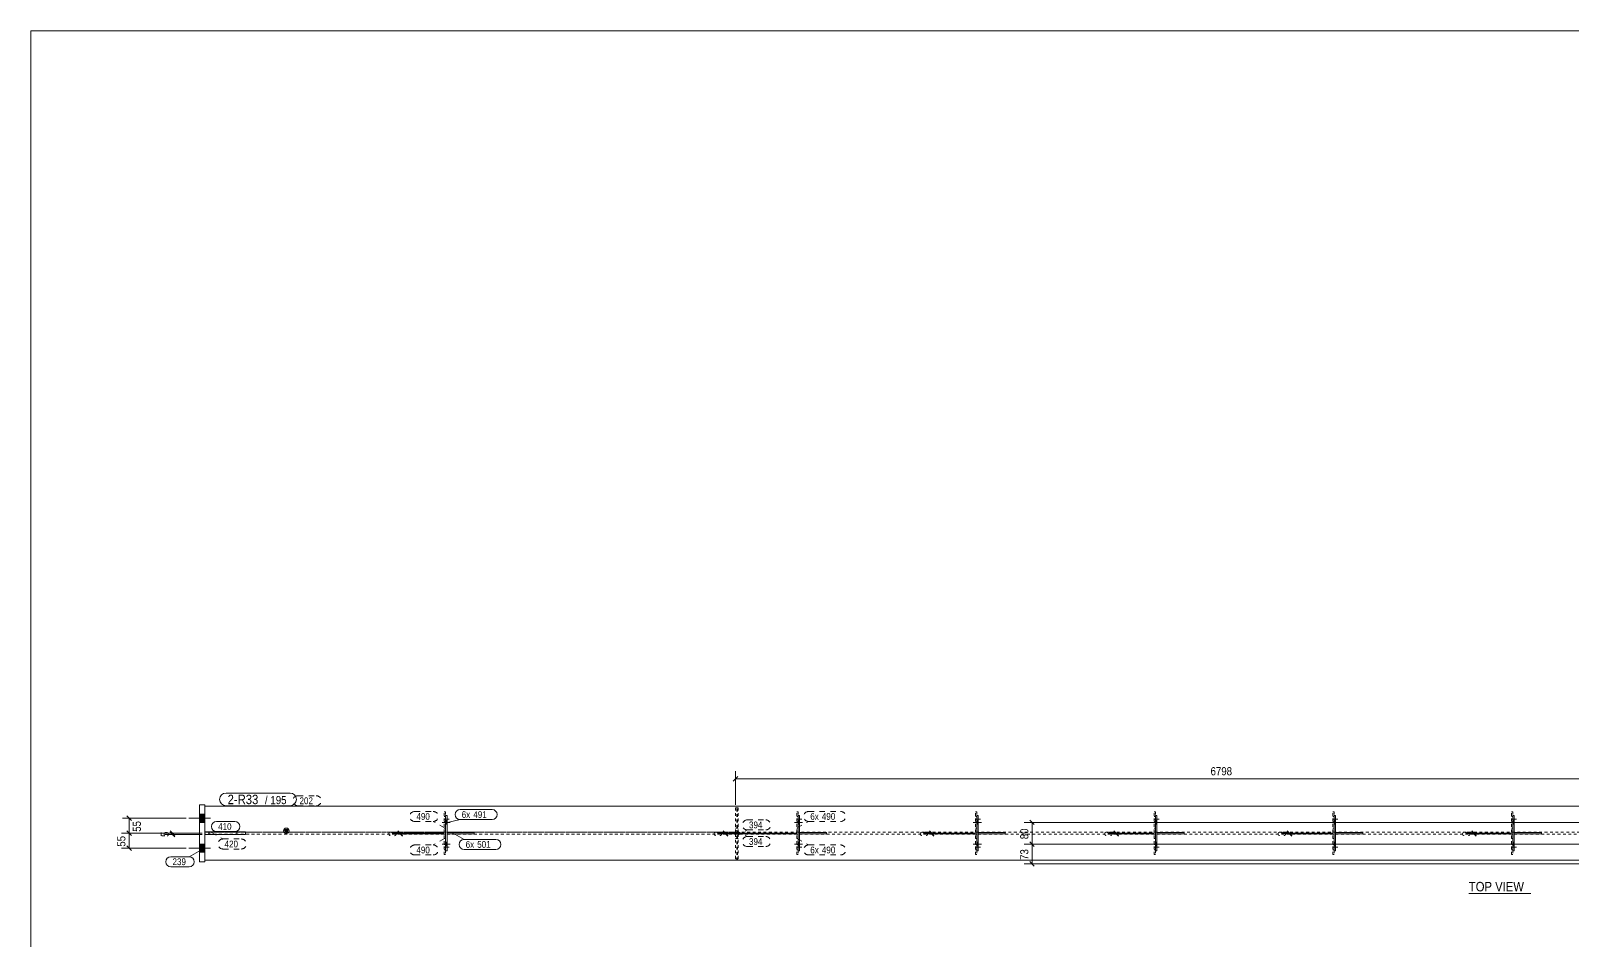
# Model space of a CAD drawing. Header units: millimetres. Extents: x 2 to 1174, y 1 to 825.
# Drawn here: x 5 to 573, y 490 to 825 of the extents above; entities that cross this region are included whole.
import ezdxf

# ---------------------------------------------------------------- set-up
doc = ezdxf.new("R2010")
doc.units = ezdxf.units.MM
for name, pattern in [('XKITLINE00', [0]), ('XKITLINE01', [4, 1, -1, 1, -1]), ('XKITLINE02', [4, 2, -2])]:
    doc.linetypes.add(name, pattern=pattern)
for name, color, linetype, lineweight in [('Bolt', 3, 'Continuous', 0), ('Dimensions', 7, 'Continuous', 0), ('DrawingSheet', 5, 'Continuous', 0), ('OtherObjectType', 7, 'Continuous', 0), ('Part', 2, 'Continuous', 0), ('PartMark', 7, 'Continuous', 0)]:
    doc.layers.add(name, color=color, linetype=linetype, lineweight=lineweight)
doc.styles.add('ARIAL', font='ARIAL.TTF')

# ---------------------------------------------------------------- blocks, each defined once
blk = doc.blocks.new('*A91')
at = {"layer": 'Part'}
blk.add_hatch(color=2, dxfattribs=at).paths.add_polyline_path([(98.43, 530.61), (100.03, 530.61), (99.23, 529.21)], flags=17)
at = {"layer": 'Part', "color": 2, "linetype": 'XKITLINE00', "lineweight": 0}
for p, q in [((69.23, 539.21), (325.49, 539.21)), ((325.59, 539.21), (391.39, 539.21)), ((391.49, 539.21), (457.29, 539.21)), ((457.39, 539.21), (523.19, 539.21)), ((523.29, 539.21), (589.09, 539.21)), ((589.19, 539.21), (625.17, 539.21)), ((625.17, 539.21), (625.17, 529.46)), ((99.23, 529.21), (98.43, 530.61)), ((98.43, 530.61), (100.03, 530.61)), ((100.03, 530.61), (99.23, 529.21)), ((625.17, 519.21), (625.17, 528.96)), ((69.23, 519.21), (325.49, 519.21)), ((325.59, 519.21), (391.39, 519.21)), ((391.49, 519.21), (457.29, 519.21)), ((457.39, 519.21), (523.19, 519.21)), ((523.29, 519.21), (589.09, 519.21)), ((589.19, 519.21), (625.17, 519.21))]:
    blk.add_line(p, q, dxfattribs=at)
at = {"layer": 'Part', "color": 7, "linetype": 'XKITLINE01', "lineweight": 0}
for p, q in [((69.23, 519.21), (69.23, 539.21)), ((69.23, 529.61), (325.49, 529.61)), ((325.49, 528.81), (69.23, 528.81)), ((325.59, 529.61), (391.39, 529.61)), ((391.39, 528.81), (325.59, 528.81)), ((391.49, 529.61), (457.29, 529.61)), ((457.29, 528.81), (391.49, 528.81)), ((457.39, 529.61), (523.19, 529.61)), ((523.19, 528.81), (457.39, 528.81)), ((523.29, 529.61), (589.09, 529.61)), ((589.09, 528.81), (523.29, 528.81)), ((589.19, 529.61), (625.17, 529.61)), ((625.17, 528.81), (589.19, 528.81)), ((625.17, 529.46), (625.17, 528.96))]:
    blk.add_line(p, q, dxfattribs=at)
at = {"layer": 'Part', "color": 2, "linetype": 'XKITLINE00', "lineweight": 0}
blk.add_circle((99.23, 530.11), 1, dxfattribs=at)
blk = doc.blocks.new('*A92')
at = {"layer": 'Part', "color": 2, "linetype": 'XKITLINE00', "lineweight": 0}
for p, q in [((420.29, 529.46), (430.29, 529.46)), ((430.29, 528.96), (420.29, 528.96)), ((430.29, 528.96), (430.29, 529.46))]:
    blk.add_line(p, q, dxfattribs=at)
at = {"layer": 'Part', "color": 7, "linetype": 'XKITLINE01', "lineweight": 0}
blk.add_line((420.29, 528.96), (420.29, 529.46), dxfattribs=at)
blk.add_line((420.29, 528.96), (420.29, 529.46), dxfattribs=at)
blk = doc.blocks.new('*A93')
at = {"layer": 'Part', "color": 2, "linetype": 'XKITLINE00', "lineweight": 0}
for p, q in [((353.89, 522.71), (353.89, 535.71)), ((353.89, 535.71), (354.39, 535.71)), ((354.39, 535.71), (354.39, 522.71)), ((354.39, 522.71), (353.89, 522.71))]:
    blk.add_line(p, q, dxfattribs=at)
blk = doc.blocks.new('*A94')
at = {"layer": 'Part', "color": 2, "linetype": 'XKITLINE00', "lineweight": 0}
for p, q in [((354.39, 529.46), (364.39, 529.46)), ((364.39, 528.96), (354.39, 528.96)), ((364.39, 528.96), (364.39, 529.46))]:
    blk.add_line(p, q, dxfattribs=at)
at = {"layer": 'Part', "color": 7, "linetype": 'XKITLINE01', "lineweight": 0}
blk.add_line((354.39, 528.96), (354.39, 529.46), dxfattribs=at)
blk.add_line((354.39, 528.96), (354.39, 529.46), dxfattribs=at)
blk = doc.blocks.new('*A95')
at = {"layer": 'Part', "color": 2, "linetype": 'XKITLINE00', "lineweight": 0}
for p, q in [((287.99, 522.71), (287.99, 535.71)), ((287.99, 535.71), (288.49, 535.71)), ((288.49, 535.71), (288.49, 522.71)), ((288.49, 522.71), (287.99, 522.71))]:
    blk.add_line(p, q, dxfattribs=at)
blk = doc.blocks.new('*A96')
at = {"layer": 'Part', "color": 7, "linetype": 'XKITLINE01', "lineweight": 0}
for p, q in [((287.49, 529.61), (287.49, 537.11)), ((287.49, 537.11), (287.99, 537.11)), ((287.99, 537.11), (287.99, 529.61)), ((287.49, 531.11), (287.99, 531.11)), ((287.99, 529.61), (287.49, 529.61))]:
    blk.add_line(p, q, dxfattribs=at)
blk = doc.blocks.new('*A97')
at = {"layer": 'Part', "color": 2, "linetype": 'XKITLINE00', "lineweight": 0}
for p, q in [((288.49, 529.46), (298.49, 529.46)), ((298.49, 528.96), (288.49, 528.96)), ((298.49, 528.96), (298.49, 529.46))]:
    blk.add_line(p, q, dxfattribs=at)
at = {"layer": 'Part', "color": 7, "linetype": 'XKITLINE01', "lineweight": 0}
blk.add_line((288.49, 528.96), (288.49, 529.46), dxfattribs=at)
blk.add_line((288.49, 528.96), (288.49, 529.46), dxfattribs=at)
blk = doc.blocks.new('*A98')
at = {"layer": 'Part', "color": 2, "linetype": 'XKITLINE00', "lineweight": 0}
for p, q in [((157.99, 522.71), (157.99, 535.71)), ((157.99, 535.71), (158.49, 535.71)), ((158.49, 535.71), (158.49, 522.71)), ((158.49, 522.71), (157.99, 522.71))]:
    blk.add_line(p, q, dxfattribs=at)
blk = doc.blocks.new('*A99')
at = {"layer": 'Part', "color": 7, "linetype": 'XKITLINE01', "lineweight": 0}
for p, q in [((157.49, 529.61), (157.49, 537.11)), ((157.49, 537.11), (157.99, 537.11)), ((157.99, 537.11), (157.99, 529.61)), ((157.49, 531.11), (157.99, 531.11)), ((157.99, 529.61), (157.49, 529.61))]:
    blk.add_line(p, q, dxfattribs=at)
blk = doc.blocks.new('*A100')
at = {"layer": 'Part', "color": 2, "linetype": 'XKITLINE00', "lineweight": 0}
for p, q in [((158.49, 529.46), (168.49, 529.46)), ((168.49, 528.96), (158.49, 528.96)), ((168.49, 528.96), (168.49, 529.46))]:
    blk.add_line(p, q, dxfattribs=at)
at = {"layer": 'Part', "color": 7, "linetype": 'XKITLINE01', "lineweight": 0}
blk.add_line((158.49, 528.96), (158.49, 529.46), dxfattribs=at)
blk.add_line((158.49, 528.96), (158.49, 529.46), dxfattribs=at)
blk = doc.blocks.new('*A112')
at = {"layer": 'Part', "color": 2, "linetype": 'XKITLINE00', "lineweight": 0}
for p, q in [((69.23, 528.71), (69.23, 529.71)), ((69.23, 529.71), (84.23, 529.71)), ((84.23, 528.71), (69.23, 528.71)), ((84.23, 529.71), (84.23, 528.71))]:
    blk.add_line(p, q, dxfattribs=at)
at = {"layer": 'Part', "color": 7, "linetype": 'XKITLINE01', "lineweight": 0}
blk.add_line((70.73, 528.71), (70.73, 529.71), dxfattribs=at)
blk = doc.blocks.new('*A113')
at = {"layer": 'Part', "color": 2, "linetype": 'XKITLINE00', "lineweight": 0}
for p, q in [((67.23, 518.71), (67.23, 539.71)), ((67.23, 539.71), (69.23, 539.71)), ((69.23, 539.71), (69.23, 518.71)), ((69.23, 518.71), (67.23, 518.71))]:
    blk.add_line(p, q, dxfattribs=at)
blk = doc.blocks.new('*A114')
at = {"layer": 'Part', "color": 7, "linetype": 'XKITLINE01', "lineweight": 0}
for p, q in [((69.23, 528.71), (69.23, 529.71)), ((69.23, 529.71), (69.23, 528.71)), ((81.01, 529.71), (69.23, 529.71)), ((81.01, 528.71), (69.23, 528.71)), ((81.01, 528.71), (81.01, 529.71))]:
    blk.add_line(p, q, dxfattribs=at)
blk = doc.blocks.new('*A117')
at = {"layer": 'Part', "color": 7, "linetype": 'XKITLINE01', "lineweight": 0}
for p, q in [((485.19, 521.31), (485.19, 528.81)), ((485.19, 528.81), (485.69, 528.81)), ((485.69, 528.81), (485.69, 521.31)), ((485.19, 527.31), (485.69, 527.31)), ((485.69, 521.31), (485.19, 521.31))]:
    blk.add_line(p, q, dxfattribs=at)
blk = doc.blocks.new('*A118')
at = {"layer": 'Part', "color": 7, "linetype": 'XKITLINE01', "lineweight": 0}
for p, q in [((485.19, 529.61), (485.19, 537.11)), ((485.19, 537.11), (485.69, 537.11)), ((485.69, 537.11), (485.69, 529.61)), ((485.19, 531.11), (485.69, 531.11)), ((485.69, 529.61), (485.19, 529.61))]:
    blk.add_line(p, q, dxfattribs=at)
blk = doc.blocks.new('*A119')
at = {"layer": 'Part', "color": 7, "linetype": 'XKITLINE01', "lineweight": 0}
for p, q in [((353.39, 521.31), (353.39, 528.81)), ((353.39, 528.81), (353.89, 528.81)), ((353.89, 528.81), (353.89, 521.31)), ((353.39, 527.31), (353.89, 527.31)), ((353.89, 521.31), (353.39, 521.31))]:
    blk.add_line(p, q, dxfattribs=at)
blk = doc.blocks.new('*A120')
at = {"layer": 'Part', "color": 7, "linetype": 'XKITLINE01', "lineweight": 0}
for p, q in [((353.39, 529.61), (353.39, 537.11)), ((353.39, 537.11), (353.89, 537.11)), ((353.89, 537.11), (353.89, 529.61)), ((353.39, 531.11), (353.89, 531.11)), ((353.89, 529.61), (353.39, 529.61))]:
    blk.add_line(p, q, dxfattribs=at)
blk = doc.blocks.new('*A122')
at = {"layer": 'Part', "color": 7, "linetype": 'XKITLINE01', "lineweight": 0}
for p, q in [((551.09, 521.31), (551.09, 528.81)), ((551.09, 528.81), (551.59, 528.81)), ((551.59, 528.81), (551.59, 521.31)), ((551.09, 527.31), (551.59, 527.31)), ((551.59, 521.31), (551.09, 521.31))]:
    blk.add_line(p, q, dxfattribs=at)
blk = doc.blocks.new('*A123')
at = {"layer": 'Part', "color": 7, "linetype": 'XKITLINE01', "lineweight": 0}
for p, q in [((419.29, 521.31), (419.29, 528.81)), ((419.29, 528.81), (419.79, 528.81)), ((419.79, 528.81), (419.79, 521.31)), ((419.29, 527.31), (419.79, 527.31)), ((419.79, 521.31), (419.29, 521.31))]:
    blk.add_line(p, q, dxfattribs=at)
blk = doc.blocks.new('*A124')
at = {"layer": 'Part', "color": 7, "linetype": 'XKITLINE01', "lineweight": 0}
for p, q in [((287.49, 521.31), (287.49, 528.81)), ((287.49, 528.81), (287.99, 528.81)), ((287.99, 528.81), (287.99, 521.31)), ((287.49, 527.31), (287.99, 527.31)), ((287.99, 521.31), (287.49, 521.31))]:
    blk.add_line(p, q, dxfattribs=at)
blk = doc.blocks.new('*A125')
at = {"layer": 'Part', "color": 7, "linetype": 'XKITLINE01', "lineweight": 0}
for p, q in [((157.49, 521.31), (157.49, 528.81)), ((157.49, 528.81), (157.99, 528.81)), ((157.99, 528.81), (157.99, 521.31)), ((157.49, 527.31), (157.99, 527.31)), ((157.99, 521.31), (157.49, 521.31))]:
    blk.add_line(p, q, dxfattribs=at)
blk = doc.blocks.new('*A134')
at = {"layer": 'Part', "color": 7, "linetype": 'XKITLINE01', "lineweight": 0}
for p, q in [((264.89, 528.81), (264.89, 519.81)), ((265.89, 528.81), (264.89, 528.81)), ((265.89, 519.81), (265.89, 528.81)), ((265.89, 527.31), (264.89, 527.31)), ((264.89, 519.81), (265.89, 519.81))]:
    blk.add_line(p, q, dxfattribs=at)
blk = doc.blocks.new('*A135')
at = {"layer": 'Part', "color": 7, "linetype": 'XKITLINE01', "lineweight": 0}
for p, q in [((264.89, 538.61), (264.89, 529.61)), ((265.89, 538.61), (264.89, 538.61)), ((265.89, 529.61), (265.89, 538.61)), ((265.89, 531.11), (264.89, 531.11)), ((264.89, 529.61), (265.89, 529.61))]:
    blk.add_line(p, q, dxfattribs=at)
blk = doc.blocks.new('*A137')
at = {"layer": 'Part', "color": 7, "linetype": 'XKITLINE01', "lineweight": 0}
for p, q in [((69.23, 539.21), (69.23, 519.21)), ((265.64, 539.21), (69.23, 539.21)), ((265.39, 519.21), (265.39, 539.21)), ((265.64, 519.21), (265.64, 539.21)), ((265.39, 529.61), (69.23, 529.61)), ((265.39, 528.81), (69.23, 528.81)), ((70.69, 528.81), (70.69, 529.61)), ((69.23, 519.21), (265.64, 519.21))]:
    blk.add_line(p, q, dxfattribs=at)
blk = doc.blocks.new('*A140')
at = {"layer": 'Bolt'}
for points in [[(485.69, 533.91), (486.19, 533.91), (486.19, 532.51), (485.69, 532.51)], [(485.69, 533.91), (486.19, 533.91), (486.19, 532.51), (485.69, 532.51)], [(485.69, 525.91), (486.19, 525.91), (486.19, 524.51), (485.69, 524.51)], [(485.69, 525.91), (486.19, 525.91), (486.19, 524.51), (485.69, 524.51)]]:
    blk.add_hatch(color=3, dxfattribs=at).paths.add_polyline_path(points, flags=17)
at = {"layer": 'Bolt', "color": 3, "linetype": 'XKITLINE00', "lineweight": 0}
for p, q in [((487.35, 533.21), (484.35, 533.21)), ((487.35, 533.21), (484.35, 533.21)), ((486.19, 533.91), (485.69, 533.91)), ((486.19, 533.91), (485.69, 533.91)), ((486.19, 532.51), (485.69, 532.51)), ((486.19, 532.51), (485.69, 532.51)), ((487.35, 525.21), (484.35, 525.21)), ((487.35, 525.21), (484.35, 525.21)), ((486.19, 525.91), (485.69, 525.91)), ((486.19, 525.91), (485.69, 525.91)), ((486.19, 524.51), (485.69, 524.51)), ((486.19, 524.51), (485.69, 524.51))]:
    blk.add_line(p, q, dxfattribs=at)
blk = doc.blocks.new('*A141')
at = {"layer": 'Bolt'}
for points in [[(419.79, 533.91), (420.29, 533.91), (420.29, 532.51), (419.79, 532.51)], [(419.79, 533.91), (420.29, 533.91), (420.29, 532.51), (419.79, 532.51)], [(419.79, 525.91), (420.29, 525.91), (420.29, 524.51), (419.79, 524.51)], [(419.79, 525.91), (420.29, 525.91), (420.29, 524.51), (419.79, 524.51)]]:
    blk.add_hatch(color=3, dxfattribs=at).paths.add_polyline_path(points, flags=17)
at = {"layer": 'Bolt', "color": 3, "linetype": 'XKITLINE00', "lineweight": 0}
for p, q in [((421.45, 533.21), (418.45, 533.21)), ((421.45, 533.21), (418.45, 533.21)), ((420.29, 533.91), (419.79, 533.91)), ((420.29, 533.91), (419.79, 533.91)), ((420.29, 532.51), (419.79, 532.51)), ((420.29, 532.51), (419.79, 532.51)), ((421.45, 525.21), (418.45, 525.21)), ((421.45, 525.21), (418.45, 525.21)), ((420.29, 525.91), (419.79, 525.91)), ((420.29, 525.91), (419.79, 525.91)), ((420.29, 524.51), (419.79, 524.51)), ((420.29, 524.51), (419.79, 524.51))]:
    blk.add_line(p, q, dxfattribs=at)
blk = doc.blocks.new('*A142')
at = {"layer": 'Bolt', "color": 3, "linetype": 'XKITLINE02', "lineweight": 0}
for p, q in [((421.14, 534.41), (418.14, 534.41)), ((419.79, 535.39), (419.29, 535.39)), ((419.79, 533.42), (419.29, 533.42))]:
    blk.add_line(p, q, dxfattribs=at)
blk = doc.blocks.new('*A143')
at = {"layer": 'Bolt'}
for points in [[(353.89, 533.91), (354.39, 533.91), (354.39, 532.51), (353.89, 532.51)], [(353.89, 533.91), (354.39, 533.91), (354.39, 532.51), (353.89, 532.51)], [(353.89, 525.91), (354.39, 525.91), (354.39, 524.51), (353.89, 524.51)], [(353.89, 525.91), (354.39, 525.91), (354.39, 524.51), (353.89, 524.51)]]:
    blk.add_hatch(color=3, dxfattribs=at).paths.add_polyline_path(points, flags=17)
at = {"layer": 'Bolt', "color": 3, "linetype": 'XKITLINE00', "lineweight": 0}
for p, q in [((355.55, 533.21), (352.55, 533.21)), ((355.55, 533.21), (352.55, 533.21)), ((354.39, 533.91), (353.89, 533.91)), ((354.39, 533.91), (353.89, 533.91)), ((354.39, 532.51), (353.89, 532.51)), ((354.39, 532.51), (353.89, 532.51)), ((355.55, 525.21), (352.55, 525.21)), ((355.55, 525.21), (352.55, 525.21)), ((354.39, 525.91), (353.89, 525.91)), ((354.39, 525.91), (353.89, 525.91)), ((354.39, 524.51), (353.89, 524.51)), ((354.39, 524.51), (353.89, 524.51))]:
    blk.add_line(p, q, dxfattribs=at)
blk = doc.blocks.new('*A144')
at = {"layer": 'Bolt'}
for points in [[(287.99, 533.91), (288.49, 533.91), (288.49, 532.51), (287.99, 532.51)], [(287.99, 533.91), (288.49, 533.91), (288.49, 532.51), (287.99, 532.51)], [(287.99, 525.91), (288.49, 525.91), (288.49, 524.51), (287.99, 524.51)], [(287.99, 525.91), (288.49, 525.91), (288.49, 524.51), (287.99, 524.51)]]:
    blk.add_hatch(color=3, dxfattribs=at).paths.add_polyline_path(points, flags=17)
at = {"layer": 'Bolt', "color": 3, "linetype": 'XKITLINE00', "lineweight": 0}
for p, q in [((289.65, 533.21), (286.65, 533.21)), ((289.65, 533.21), (286.65, 533.21)), ((288.49, 533.91), (287.99, 533.91)), ((288.49, 533.91), (287.99, 533.91)), ((288.49, 532.51), (287.99, 532.51)), ((288.49, 532.51), (287.99, 532.51)), ((289.65, 525.21), (286.65, 525.21)), ((289.65, 525.21), (286.65, 525.21)), ((288.49, 525.91), (287.99, 525.91)), ((288.49, 525.91), (287.99, 525.91)), ((288.49, 524.51), (287.99, 524.51)), ((288.49, 524.51), (287.99, 524.51))]:
    blk.add_line(p, q, dxfattribs=at)
blk = doc.blocks.new('*A145')
at = {"layer": 'Bolt', "color": 3, "linetype": 'XKITLINE02', "lineweight": 0}
for p, q in [((289.34, 534.41), (286.34, 534.41)), ((287.99, 535.39), (287.49, 535.39)), ((287.99, 533.42), (287.49, 533.42))]:
    blk.add_line(p, q, dxfattribs=at)
blk = doc.blocks.new('*A146')
at = {"layer": 'Bolt'}
for points in [[(157.99, 533.91), (158.49, 533.91), (158.49, 532.51), (157.99, 532.51)], [(157.99, 533.91), (158.49, 533.91), (158.49, 532.51), (157.99, 532.51)], [(157.99, 525.91), (158.49, 525.91), (158.49, 524.51), (157.99, 524.51)], [(157.99, 525.91), (158.49, 525.91), (158.49, 524.51), (157.99, 524.51)]]:
    blk.add_hatch(color=3, dxfattribs=at).paths.add_polyline_path(points, flags=17)
at = {"layer": 'Bolt', "color": 3, "linetype": 'XKITLINE00', "lineweight": 0}
for p, q in [((159.65, 533.21), (156.65, 533.21)), ((159.65, 533.21), (156.65, 533.21)), ((158.49, 533.91), (157.99, 533.91)), ((158.49, 533.91), (157.99, 533.91)), ((158.49, 532.51), (157.99, 532.51)), ((158.49, 532.51), (157.99, 532.51)), ((159.65, 525.21), (156.65, 525.21)), ((159.65, 525.21), (156.65, 525.21)), ((158.49, 525.91), (157.99, 525.91)), ((158.49, 525.91), (157.99, 525.91)), ((158.49, 524.51), (157.99, 524.51)), ((158.49, 524.51), (157.99, 524.51))]:
    blk.add_line(p, q, dxfattribs=at)
blk = doc.blocks.new('*A147')
at = {"layer": 'Bolt', "color": 3, "linetype": 'XKITLINE02', "lineweight": 0}
for p, q in [((159.34, 534.41), (156.34, 534.41)), ((157.99, 535.39), (157.49, 535.39)), ((157.99, 533.42), (157.49, 533.42))]:
    blk.add_line(p, q, dxfattribs=at)
blk = doc.blocks.new('*A148')
at = {"layer": 'Bolt'}
for points in [[(67.23, 536.21), (69.23, 536.21), (69.23, 533.21), (67.23, 533.21)], [(67.23, 536.21), (69.23, 536.21), (69.23, 533.21), (67.23, 533.21)], [(67.23, 536.21), (69.23, 536.21), (69.23, 533.21), (67.23, 533.21)], [(67.23, 536.21), (69.23, 536.21), (69.23, 533.21), (67.23, 533.21)], [(67.23, 536.21), (69.23, 536.21), (69.23, 533.21), (67.23, 533.21)], [(67.23, 536.21), (69.23, 536.21), (69.23, 533.21), (67.23, 533.21)], [(67.23, 536.21), (69.23, 536.21), (69.23, 533.21), (67.23, 533.21)], [(67.23, 536.21), (69.23, 536.21), (69.23, 533.21), (67.23, 533.21)], [(67.23, 525.21), (69.23, 525.21), (69.23, 522.21), (67.23, 522.21)], [(67.23, 525.21), (69.23, 525.21), (69.23, 522.21), (67.23, 522.21)], [(67.23, 525.21), (69.23, 525.21), (69.23, 522.21), (67.23, 522.21)], [(67.23, 525.21), (69.23, 525.21), (69.23, 522.21), (67.23, 522.21)], [(67.23, 525.21), (69.23, 525.21), (69.23, 522.21), (67.23, 522.21)], [(67.23, 525.21), (69.23, 525.21), (69.23, 522.21), (67.23, 522.21)], [(67.23, 525.21), (69.23, 525.21), (69.23, 522.21), (67.23, 522.21)], [(67.23, 525.21), (69.23, 525.21), (69.23, 522.21), (67.23, 522.21)]]:
    blk.add_hatch(color=3, dxfattribs=at).paths.add_polyline_path(points, flags=17)
at = {"layer": 'Bolt', "color": 3, "linetype": 'XKITLINE00', "lineweight": 0}
for p, q in [((63.23, 534.71), (71.23, 534.71)), ((63.23, 534.71), (71.23, 534.71)), ((63.23, 534.71), (71.23, 534.71)), ((63.23, 534.71), (71.23, 534.71)), ((63.23, 534.71), (71.23, 534.71)), ((63.23, 534.71), (71.23, 534.71)), ((63.23, 534.71), (71.23, 534.71)), ((63.23, 534.71), (71.23, 534.71)), ((67.23, 536.21), (69.23, 536.21)), ((67.23, 536.21), (69.23, 536.21)), ((67.23, 536.21), (69.23, 536.21)), ((67.23, 536.21), (69.23, 536.21)), ((67.23, 536.21), (69.23, 536.21)), ((67.23, 536.21), (69.23, 536.21)), ((67.23, 536.21), (69.23, 536.21)), ((67.23, 536.21), (69.23, 536.21)), ((67.23, 533.21), (69.23, 533.21)), ((67.23, 533.21), (69.23, 533.21)), ((67.23, 533.21), (69.23, 533.21)), ((67.23, 533.21), (69.23, 533.21)), ((67.23, 533.21), (69.23, 533.21)), ((67.23, 533.21), (69.23, 533.21)), ((67.23, 533.21), (69.23, 533.21)), ((67.23, 533.21), (69.23, 533.21)), ((63.23, 523.71), (71.23, 523.71)), ((63.23, 523.71), (71.23, 523.71)), ((63.23, 523.71), (71.23, 523.71)), ((63.23, 523.71), (71.23, 523.71)), ((63.23, 523.71), (71.23, 523.71)), ((63.23, 523.71), (71.23, 523.71)), ((63.23, 523.71), (71.23, 523.71)), ((63.23, 523.71), (71.23, 523.71)), ((67.23, 525.21), (69.23, 525.21)), ((67.23, 525.21), (69.23, 525.21)), ((67.23, 525.21), (69.23, 525.21)), ((67.23, 525.21), (69.23, 525.21)), ((67.23, 525.21), (69.23, 525.21)), ((67.23, 525.21), (69.23, 525.21)), ((67.23, 525.21), (69.23, 525.21)), ((67.23, 525.21), (69.23, 525.21)), ((67.23, 522.21), (69.23, 522.21)), ((67.23, 522.21), (69.23, 522.21)), ((67.23, 522.21), (69.23, 522.21)), ((67.23, 522.21), (69.23, 522.21)), ((67.23, 522.21), (69.23, 522.21)), ((67.23, 522.21), (69.23, 522.21)), ((67.23, 522.21), (69.23, 522.21)), ((67.23, 522.21), (69.23, 522.21))]:
    blk.add_line(p, q, dxfattribs=at)
blk = doc.blocks.new('*A149')
at = {"layer": 'Bolt', "color": 3, "linetype": 'XKITLINE02', "lineweight": 0}
for p, q in [((487.04, 524.01), (484.04, 524.01)), ((485.69, 524.99), (485.19, 524.99)), ((485.69, 523.02), (485.19, 523.02))]:
    blk.add_line(p, q, dxfattribs=at)
blk = doc.blocks.new('*A150')
at = {"layer": 'Bolt', "color": 3, "linetype": 'XKITLINE02', "lineweight": 0}
for p, q in [((487.04, 534.41), (484.04, 534.41)), ((485.69, 535.39), (485.19, 535.39)), ((485.69, 533.42), (485.19, 533.42))]:
    blk.add_line(p, q, dxfattribs=at)
blk = doc.blocks.new('*A151')
at = {"layer": 'Bolt', "color": 3, "linetype": 'XKITLINE02', "lineweight": 0}
for p, q in [((355.24, 524.01), (352.24, 524.01)), ((353.89, 524.99), (353.39, 524.99)), ((353.89, 523.02), (353.39, 523.02))]:
    blk.add_line(p, q, dxfattribs=at)
blk = doc.blocks.new('*A152')
at = {"layer": 'Bolt', "color": 3, "linetype": 'XKITLINE02', "lineweight": 0}
for p, q in [((355.24, 534.41), (352.24, 534.41)), ((353.89, 535.39), (353.39, 535.39)), ((353.89, 533.42), (353.39, 533.42))]:
    blk.add_line(p, q, dxfattribs=at)
blk = doc.blocks.new('*A153')
at = {"layer": 'Bolt', "color": 3, "linetype": 'XKITLINE02', "lineweight": 0}
for p, q in [((421.14, 524.01), (418.14, 524.01)), ((419.79, 524.99), (419.29, 524.99)), ((419.79, 523.02), (419.29, 523.02))]:
    blk.add_line(p, q, dxfattribs=at)
blk = doc.blocks.new('*A154')
at = {"layer": 'Bolt', "color": 3, "linetype": 'XKITLINE02', "lineweight": 0}
for p, q in [((289.34, 524.01), (286.34, 524.01)), ((287.99, 524.99), (287.49, 524.99)), ((287.99, 523.02), (287.49, 523.02))]:
    blk.add_line(p, q, dxfattribs=at)
blk = doc.blocks.new('*A155')
at = {"layer": 'Bolt', "color": 3, "linetype": 'XKITLINE02', "lineweight": 0}
for p, q in [((159.34, 524.01), (156.34, 524.01)), ((157.99, 524.99), (157.49, 524.99)), ((157.99, 523.02), (157.49, 523.02))]:
    blk.add_line(p, q, dxfattribs=at)
blk = doc.blocks.new('*A156')
at = {"layer": 'Part', "color": 2, "linetype": 'XKITLINE00', "lineweight": 0}
for p, q in [((485.69, 522.71), (485.69, 535.71)), ((485.69, 535.71), (486.19, 535.71)), ((486.19, 535.71), (486.19, 522.71)), ((486.19, 522.71), (485.69, 522.71))]:
    blk.add_line(p, q, dxfattribs=at)
blk = doc.blocks.new('*A157')
at = {"layer": 'Part', "color": 2, "linetype": 'XKITLINE00', "lineweight": 0}
for p, q in [((486.19, 529.46), (496.19, 529.46)), ((496.19, 528.96), (486.19, 528.96)), ((496.19, 528.96), (496.19, 529.46))]:
    blk.add_line(p, q, dxfattribs=at)
at = {"layer": 'Part', "color": 7, "linetype": 'XKITLINE01', "lineweight": 0}
blk.add_line((486.19, 528.96), (486.19, 529.46), dxfattribs=at)
blk.add_line((486.19, 528.96), (486.19, 529.46), dxfattribs=at)
blk = doc.blocks.new('*A158')
at = {"layer": 'Part', "color": 2, "linetype": 'XKITLINE00', "lineweight": 0}
for p, q in [((419.79, 522.71), (419.79, 535.71)), ((419.79, 535.71), (420.29, 535.71)), ((420.29, 535.71), (420.29, 522.71)), ((420.29, 522.71), (419.79, 522.71))]:
    blk.add_line(p, q, dxfattribs=at)
blk = doc.blocks.new('*A159')
at = {"layer": 'Part', "color": 7, "linetype": 'XKITLINE01', "lineweight": 0}
for p, q in [((419.29, 529.61), (419.29, 537.11)), ((419.29, 537.11), (419.79, 537.11)), ((419.79, 537.11), (419.79, 529.61)), ((419.29, 531.11), (419.79, 531.11)), ((419.79, 529.61), (419.29, 529.61))]:
    blk.add_line(p, q, dxfattribs=at)
blk = doc.blocks.new('*A160')
at = {"layer": 'Bolt'}
for points in [[(551.59, 533.91), (552.09, 533.91), (552.09, 532.51), (551.59, 532.51)], [(551.59, 533.91), (552.09, 533.91), (552.09, 532.51), (551.59, 532.51)], [(551.59, 525.91), (552.09, 525.91), (552.09, 524.51), (551.59, 524.51)], [(551.59, 525.91), (552.09, 525.91), (552.09, 524.51), (551.59, 524.51)]]:
    blk.add_hatch(color=3, dxfattribs=at).paths.add_polyline_path(points, flags=17)
at = {"layer": 'Bolt', "color": 3, "linetype": 'XKITLINE00', "lineweight": 0}
for p, q in [((553.25, 533.21), (550.25, 533.21)), ((553.25, 533.21), (550.25, 533.21)), ((552.09, 533.91), (551.59, 533.91)), ((552.09, 533.91), (551.59, 533.91)), ((552.09, 532.51), (551.59, 532.51)), ((552.09, 532.51), (551.59, 532.51)), ((553.25, 525.21), (550.25, 525.21)), ((553.25, 525.21), (550.25, 525.21)), ((552.09, 525.91), (551.59, 525.91)), ((552.09, 525.91), (551.59, 525.91)), ((552.09, 524.51), (551.59, 524.51)), ((552.09, 524.51), (551.59, 524.51))]:
    blk.add_line(p, q, dxfattribs=at)
blk = doc.blocks.new('*A161')
at = {"layer": 'Bolt', "color": 3, "linetype": 'XKITLINE02', "lineweight": 0}
for p, q in [((552.94, 534.41), (549.94, 534.41)), ((551.59, 535.39), (551.09, 535.39)), ((551.59, 533.42), (551.09, 533.42))]:
    blk.add_line(p, q, dxfattribs=at)
blk = doc.blocks.new('*A173')
at = {"layer": 'Bolt', "color": 3, "linetype": 'XKITLINE02', "lineweight": 0}
for p, q in [((552.94, 524.01), (549.94, 524.01)), ((551.59, 524.99), (551.09, 524.99)), ((551.59, 523.02), (551.09, 523.02))]:
    blk.add_line(p, q, dxfattribs=at)
blk = doc.blocks.new('*A175')
at = {"layer": 'Part', "color": 2, "linetype": 'XKITLINE00', "lineweight": 0}
for p, q in [((551.59, 522.71), (551.59, 535.71)), ((551.59, 535.71), (552.09, 535.71)), ((552.09, 535.71), (552.09, 522.71)), ((552.09, 522.71), (551.59, 522.71))]:
    blk.add_line(p, q, dxfattribs=at)
blk = doc.blocks.new('*A176')
at = {"layer": 'Part', "color": 7, "linetype": 'XKITLINE01', "lineweight": 0}
for p, q in [((551.09, 529.61), (551.09, 537.11)), ((551.09, 537.11), (551.59, 537.11)), ((551.59, 537.11), (551.59, 529.61)), ((551.09, 531.11), (551.59, 531.11)), ((551.59, 529.61), (551.09, 529.61))]:
    blk.add_line(p, q, dxfattribs=at)
blk = doc.blocks.new('*A177')
at = {"layer": 'Part', "color": 2, "linetype": 'XKITLINE00', "lineweight": 0}
for p, q in [((552.09, 529.46), (562.09, 529.46)), ((562.09, 528.96), (552.09, 528.96)), ((562.09, 528.96), (562.09, 529.46))]:
    blk.add_line(p, q, dxfattribs=at)
at = {"layer": 'Part', "color": 7, "linetype": 'XKITLINE01', "lineweight": 0}
blk.add_line((552.09, 528.96), (552.09, 529.46), dxfattribs=at)
blk.add_line((552.09, 528.96), (552.09, 529.46), dxfattribs=at)
blk = doc.blocks.new('*A195')
at = {"layer": 'DrawingSheet', "color": 5, "linetype": 'XKITLINE00', "lineweight": 0}
for p, q in [((1174, 825), (5, 825)), ((5, 825), (5, 5))]:
    blk.add_line(p, q, dxfattribs=at)
blk = doc.blocks.new('*A316')
at = {"layer": 'Dimensions', "color": 7, "linetype": 'XKITLINE00', "lineweight": 0}
for p, q in [((615.15, 525.21), (371.38, 525.21)), ((373.38, 526.06), (375.07, 524.36)), ((374.23, 517.96), (374.23, 525.21)), ((624.17, 517.96), (371.38, 517.96)), ((373.38, 518.81), (375.07, 517.11))]:
    blk.add_line(p, q, dxfattribs=at)
at = {"layer": 'Dimensions', "color": 3}
for p in [(374.23, 525.21), (374.23, 517.96)]:
    blk.add_point(p, dxfattribs=at)
at = {"layer": 'Dimensions', "color": 3, "style": 'ARIAL', "width": 0.85}
blk.add_text('73', height=3, rotation=90.0002, dxfattribs=at).set_placement((372.88, 519.36))
blk = doc.blocks.new('*A317')
at = {"layer": 'Dimensions', "color": 7, "linetype": 'XKITLINE00', "lineweight": 0}
for p, q in [((615.15, 533.21), (371.38, 533.21)), ((373.38, 534.06), (375.07, 532.36)), ((374.23, 525.21), (374.23, 533.21)), ((615.15, 525.21), (371.38, 525.21)), ((373.38, 526.06), (375.07, 524.36))]:
    blk.add_line(p, q, dxfattribs=at)
at = {"layer": 'Dimensions', "color": 3}
for p in [(374.23, 533.21), (374.23, 525.21)]:
    blk.add_point(p, dxfattribs=at)
at = {"layer": 'Dimensions', "color": 3, "style": 'ARIAL', "width": 0.85}
blk.add_text('80', height=3, rotation=90.0002, dxfattribs=at).set_placement((372.88, 526.98))
blk = doc.blocks.new('*A318')
at = {"layer": 'Dimensions', "color": 7, "linetype": 'XKITLINE00', "lineweight": 0}
for p, q in [((551.09, 529.21), (534.38, 529.21)), ((551.09, 528.96), (534.38, 528.96)), ((536.38, 530.06), (538.07, 528.36)), ((536.38, 529.81), (538.07, 528.11)), ((537.23, 528.96), (537.23, 529.21))]:
    blk.add_line(p, q, dxfattribs=at)
at = {"layer": 'Dimensions', "color": 3}
for p in [(537.23, 529.21), (537.23, 528.96)]:
    blk.add_point(p, dxfattribs=at)
at = {"layer": 'Dimensions', "color": 3, "style": 'ARIAL', "width": 0.85}
blk.add_text('3', height=3, rotation=90.0002, dxfattribs=at).set_placement((535.88, 527.97))
blk = doc.blocks.new('*A319')
at = {"layer": 'Dimensions', "color": 7, "linetype": 'XKITLINE00', "lineweight": 0}
for p, q in [((264.89, 539.61), (264.89, 552.06)), ((624.17, 539.61), (624.17, 552.06)), ((265.74, 550.06), (264.05, 548.36)), ((264.89, 549.21), (624.17, 549.21)), ((625.01, 550.06), (623.32, 548.36))]:
    blk.add_line(p, q, dxfattribs=at)
at = {"layer": 'Dimensions', "color": 3}
for p in [(264.89, 549.21), (624.17, 549.21)]:
    blk.add_point(p, dxfattribs=at)
at = {"layer": 'Dimensions', "color": 3, "style": 'ARIAL', "width": 0.85}
blk.add_text('6798', height=3, dxfattribs=at).set_placement((440.08, 550.56))
blk = doc.blocks.new('*A320')
at = {"layer": 'OtherObjectType', "color": 7, "linetype": 'XKITLINE00', "lineweight": 0}
blk.add_line((535.34, 507.01), (558.16, 507.01), dxfattribs=at)
at = {"layer": 'OtherObjectType', "color": 7, "style": 'ARIAL', "width": 0.85}
blk.add_text('TOP VIEW', height=3.5, dxfattribs=at).set_placement((535.34, 507.76))
blk = doc.blocks.new('*A321')
at = {"layer": 'Dimensions', "color": 7, "linetype": 'XKITLINE00', "lineweight": 0}
for p, q in [((68.23, 529.21), (38.38, 529.21)), ((40.38, 530.06), (42.07, 528.36)), ((41.23, 523.71), (41.23, 529.21)), ((62.23, 523.71), (38.38, 523.71)), ((40.38, 524.56), (42.07, 522.86))]:
    blk.add_line(p, q, dxfattribs=at)
at = {"layer": 'Dimensions', "color": 3}
for p in [(41.23, 529.21), (41.23, 523.71)]:
    blk.add_point(p, dxfattribs=at)
at = {"layer": 'Dimensions', "color": 3, "style": 'ARIAL', "width": 0.85}
blk.add_text('55', height=3, rotation=90.0002, dxfattribs=at).set_placement((39.88, 524.23))
blk = doc.blocks.new('*A322')
at = {"layer": 'Dimensions', "color": 7, "linetype": 'XKITLINE00', "lineweight": 0}
for p, q in [((62.23, 534.71), (38.83, 534.71)), ((40.38, 535.56), (42.07, 533.86)), ((41.23, 529.21), (41.23, 534.71)), ((68.23, 529.21), (38.83, 529.21)), ((40.38, 530.06), (42.07, 528.36))]:
    blk.add_line(p, q, dxfattribs=at)
at = {"layer": 'Dimensions', "color": 3}
for p in [(41.23, 534.71), (41.23, 529.21)]:
    blk.add_point(p, dxfattribs=at)
at = {"layer": 'Dimensions', "color": 3, "style": 'ARIAL', "width": 0.85}
blk.add_text('55', height=3, rotation=90.0002, dxfattribs=at).set_placement((45.58, 529.73))
blk = doc.blocks.new('*A323')
at = {"layer": 'Dimensions', "color": 7, "linetype": 'XKITLINE00', "lineweight": 0}
for p, q in [((68.23, 529.21), (54.38, 529.21)), ((68.23, 528.71), (54.38, 528.71)), ((56.38, 530.06), (58.07, 528.36)), ((56.38, 529.56), (58.07, 527.86)), ((57.23, 528.71), (57.23, 529.21))]:
    blk.add_line(p, q, dxfattribs=at)
at = {"layer": 'Dimensions', "color": 3}
for p in [(57.23, 529.21), (57.23, 528.71)]:
    blk.add_point(p, dxfattribs=at)
at = {"layer": 'Dimensions', "color": 3, "style": 'ARIAL', "width": 0.85}
blk.add_text('5', height=3, rotation=90.0002, dxfattribs=at).set_placement((55.88, 527.84))
blk = doc.blocks.new('*A324')
at = {"layer": 'Dimensions', "color": 7, "linetype": 'XKITLINE00', "lineweight": 0}
for p, q in [((353.39, 529.21), (334.38, 529.21)), ((353.39, 528.96), (334.38, 528.96)), ((336.38, 530.06), (338.07, 528.36)), ((336.38, 529.81), (338.07, 528.11)), ((337.23, 528.96), (337.23, 529.21))]:
    blk.add_line(p, q, dxfattribs=at)
at = {"layer": 'Dimensions', "color": 3}
for p in [(337.23, 529.21), (337.23, 528.96)]:
    blk.add_point(p, dxfattribs=at)
at = {"layer": 'Dimensions', "color": 3, "style": 'ARIAL', "width": 0.85}
blk.add_text('3', height=3, rotation=90.0002, dxfattribs=at).set_placement((335.88, 527.97))
blk = doc.blocks.new('*A325')
at = {"layer": 'Dimensions', "color": 7, "linetype": 'XKITLINE00', "lineweight": 0}
for p, q in [((419.29, 529.21), (402.38, 529.21)), ((419.29, 528.96), (402.38, 528.96)), ((404.38, 530.06), (406.07, 528.36)), ((404.38, 529.81), (406.07, 528.11)), ((405.23, 528.96), (405.23, 529.21))]:
    blk.add_line(p, q, dxfattribs=at)
at = {"layer": 'Dimensions', "color": 3}
for p in [(405.23, 529.21), (405.23, 528.96)]:
    blk.add_point(p, dxfattribs=at)
at = {"layer": 'Dimensions', "color": 3, "style": 'ARIAL', "width": 0.85}
blk.add_text('3', height=3, rotation=90.0002, dxfattribs=at).set_placement((403.88, 527.97))
blk = doc.blocks.new('*A326')
at = {"layer": 'Dimensions', "color": 7, "linetype": 'XKITLINE00', "lineweight": 0}
for p, q in [((485.19, 529.21), (466.38, 529.21)), ((485.19, 528.96), (466.38, 528.96)), ((468.38, 530.06), (470.07, 528.36)), ((468.38, 529.81), (470.07, 528.11)), ((469.23, 528.96), (469.23, 529.21))]:
    blk.add_line(p, q, dxfattribs=at)
at = {"layer": 'Dimensions', "color": 3}
for p in [(469.23, 529.21), (469.23, 528.96)]:
    blk.add_point(p, dxfattribs=at)
at = {"layer": 'Dimensions', "color": 3, "style": 'ARIAL', "width": 0.85}
blk.add_text('3', height=3, rotation=90.0002, dxfattribs=at).set_placement((467.88, 527.97))
blk = doc.blocks.new('*A327')
at = {"layer": 'Dimensions', "color": 7, "linetype": 'XKITLINE00', "lineweight": 0}
for p, q in [((157.49, 529.21), (138.38, 529.21)), ((157.49, 528.96), (138.38, 528.96)), ((140.38, 530.06), (142.07, 528.36)), ((140.38, 529.81), (142.07, 528.11)), ((141.23, 528.96), (141.23, 529.21))]:
    blk.add_line(p, q, dxfattribs=at)
at = {"layer": 'Dimensions', "color": 3}
for p in [(141.23, 529.21), (141.23, 528.96)]:
    blk.add_point(p, dxfattribs=at)
at = {"layer": 'Dimensions', "color": 3, "style": 'ARIAL', "width": 0.85}
blk.add_text('3', height=3, rotation=90.0002, dxfattribs=at).set_placement((139.88, 527.97))
blk = doc.blocks.new('*A328')
at = {"layer": 'Dimensions', "color": 7, "linetype": 'XKITLINE00', "lineweight": 0}
for p, q in [((287.49, 529.21), (258.38, 529.21)), ((287.49, 528.96), (258.38, 528.96)), ((260.38, 530.06), (262.07, 528.36)), ((260.38, 529.81), (262.07, 528.11)), ((261.23, 528.96), (261.23, 529.21))]:
    blk.add_line(p, q, dxfattribs=at)
at = {"layer": 'Dimensions', "color": 3}
for p in [(261.23, 529.21), (261.23, 528.96)]:
    blk.add_point(p, dxfattribs=at)
at = {"layer": 'Dimensions', "color": 3, "style": 'ARIAL', "width": 0.85}
blk.add_text('3', height=3, rotation=90.0002, dxfattribs=at).set_placement((259.88, 527.97))
blk = doc.blocks.new('*A329')
at = {"layer": 'PartMark', "color": 7, "linetype": 'XKITLINE02', "lineweight": 0}
for p, q in [((103.48, 543.01), (110.24, 543.01)), ((103.48, 539.31), (110.24, 539.31))]:
    blk.add_line(p, q, dxfattribs=at)
for centre, start, end in [((103.48, 541.16), 90, 270), ((110.24, 541.16), 270, 90)]:
    blk.add_arc(centre, 1.85, start, end, dxfattribs=at)
at = {"layer": 'PartMark', "color": 3, "style": 'ARIAL', "width": 0.85}
blk.add_text('202', height=2.5, dxfattribs=at).set_placement((104.08, 539.91))
blk = doc.blocks.new('*A330')
at = {"layer": 'PartMark', "color": 7, "linetype": 'XKITLINE02', "lineweight": 0}
for p, q in [((265.02, 530.38), (269.26, 527.99)), ((269.26, 527.99), (276.02, 527.99)), ((269.26, 524.29), (276.02, 524.29))]:
    blk.add_line(p, q, dxfattribs=at)
for centre, start, end in [((269.26, 526.14), 90, 270), ((276.02, 526.14), 270, 90)]:
    blk.add_arc(centre, 1.85, start, end, dxfattribs=at)
at = {"layer": 'PartMark', "color": 3, "style": 'ARIAL', "width": 0.85}
blk.add_text('394', height=2.5, dxfattribs=at).set_placement((269.86, 524.89))
blk = doc.blocks.new('*A331')
at = {"layer": 'PartMark', "color": 7, "linetype": 'XKITLINE02', "lineweight": 0}
for p, q in [((265.02, 528.03), (269.26, 530.42)), ((269.26, 534.12), (276.02, 534.12)), ((269.26, 530.42), (276.02, 530.42))]:
    blk.add_line(p, q, dxfattribs=at)
for centre, start, end in [((269.26, 532.27), 90, 270), ((276.02, 532.27), 270, 90)]:
    blk.add_arc(centre, 1.85, start, end, dxfattribs=at)
at = {"layer": 'PartMark', "color": 3, "style": 'ARIAL', "width": 0.85}
blk.add_text('394', height=2.5, dxfattribs=at).set_placement((269.86, 531.02))
blk = doc.blocks.new('*A332')
at = {"layer": 'PartMark', "color": 7, "linetype": 'XKITLINE02', "lineweight": 0}
for p, q in [((146.61, 524.88), (153.38, 524.88)), ((157.62, 527.28), (153.38, 524.88)), ((146.61, 521.18), (153.38, 521.18))]:
    blk.add_line(p, q, dxfattribs=at)
for centre, start, end in [((146.61, 523.03), 90, 270), ((153.38, 523.03), 270, 90)]:
    blk.add_arc(centre, 1.85, start, end, dxfattribs=at)
at = {"layer": 'PartMark', "color": 3, "style": 'ARIAL', "width": 0.85}
blk.add_text('490', height=2.5, dxfattribs=at).set_placement((147.21, 521.78))
blk = doc.blocks.new('*A333')
at = {"layer": 'PartMark', "color": 7, "linetype": 'XKITLINE02', "lineweight": 0}
for p, q in [((71.61, 529.48), (75.85, 527.08)), ((75.85, 527.08), (82.62, 527.08)), ((75.85, 523.38), (82.62, 523.38))]:
    blk.add_line(p, q, dxfattribs=at)
for centre, start, end in [((75.85, 525.23), 90, 270), ((82.62, 525.23), 270, 90)]:
    blk.add_arc(centre, 1.85, start, end, dxfattribs=at)
at = {"layer": 'PartMark', "color": 3, "style": 'ARIAL', "width": 0.85}
blk.add_text('420', height=2.5, dxfattribs=at).set_placement((76.45, 523.98))
blk = doc.blocks.new('*A334')
at = {"layer": 'PartMark', "color": 7, "linetype": 'XKITLINE00', "lineweight": 0}
for p, q in [((56.65, 520.54), (63.41, 520.54)), ((67.66, 522.94), (63.41, 520.54)), ((56.65, 516.84), (63.41, 516.84))]:
    blk.add_line(p, q, dxfattribs=at)
for centre, start, end in [((56.65, 518.69), 90, 270), ((63.41, 518.69), 270, 90)]:
    blk.add_arc(centre, 1.85, start, end, dxfattribs=at)
at = {"layer": 'PartMark', "color": 3, "style": 'ARIAL', "width": 0.85}
blk.add_text('239', height=2.5, dxfattribs=at).set_placement((57.25, 517.44))
blk = doc.blocks.new('*A335')
at = {"layer": 'PartMark', "color": 7, "linetype": 'XKITLINE00', "lineweight": 0}
for p, q in [((73.48, 533.51), (80.24, 533.51)), ((73.48, 529.81), (80.24, 529.81))]:
    blk.add_line(p, q, dxfattribs=at)
for centre, start, end in [((73.48, 531.66), 90, 270), ((80.24, 531.66), 270, 90)]:
    blk.add_arc(centre, 1.85, start, end, dxfattribs=at)
at = {"layer": 'PartMark', "color": 3, "style": 'ARIAL', "width": 0.85}
blk.add_text('410', height=2.5, dxfattribs=at).set_placement((74.08, 530.41))
blk = doc.blocks.new('*A336')
at = {"layer": 'PartMark', "color": 7, "linetype": 'XKITLINE02', "lineweight": 0}
for p, q in [((146.61, 537.23), (153.38, 537.23)), ((146.61, 533.53), (153.38, 533.53)), ((157.62, 531.14), (153.38, 533.53))]:
    blk.add_line(p, q, dxfattribs=at)
for centre, start, end in [((146.61, 535.38), 90, 270), ((153.38, 535.38), 270, 90)]:
    blk.add_arc(centre, 1.85, start, end, dxfattribs=at)
at = {"layer": 'PartMark', "color": 3, "style": 'ARIAL', "width": 0.85}
blk.add_text('490', height=2.5, dxfattribs=at).set_placement((147.21, 534.13))
blk = doc.blocks.new('*A337')
at = {"layer": 'PartMark', "color": 7, "linetype": 'XKITLINE00', "lineweight": 0}
for p, q in [((76.98, 544.01), (100.62, 544.01)), ((76.98, 539.31), (100.62, 539.31))]:
    blk.add_line(p, q, dxfattribs=at)
for centre, start, end in [((76.98, 541.66), 90, 270), ((100.62, 541.66), 270, 90)]:
    blk.add_arc(centre, 2.35, start, end, dxfattribs=at)
at = {"layer": 'PartMark', "color": 1, "style": 'ARIAL', "width": 0.85}
blk.add_text('2-R33', height=3.5, dxfattribs=at).set_placement((77.58, 539.91))
at = {"layer": 'PartMark', "color": 3, "style": 'ARIAL', "width": 0.85}
for s, p in [('/', (91.34, 539.91)), ('195', (93.35, 539.91))]:
    blk.add_text(s, height=3, dxfattribs=at).set_placement(p)
blk = doc.blocks.new('*A338')
at = {"layer": 'PartMark', "color": 7, "linetype": 'XKITLINE02', "lineweight": 0}
for p, q in [((287.62, 527.28), (291.86, 524.88)), ((291.86, 524.88), (303.64, 524.88)), ((291.86, 521.18), (303.64, 521.18))]:
    blk.add_line(p, q, dxfattribs=at)
for centre, start, end in [((291.86, 523.03), 90, 270), ((303.64, 523.03), 270, 90)]:
    blk.add_arc(centre, 1.85, start, end, dxfattribs=at)
at = {"layer": 'PartMark', "color": 3, "style": 'ARIAL', "width": 0.85}
for s, p in [('6x', (292.46, 521.78)), ('490', (296.73, 521.78))]:
    blk.add_text(s, height=2.5, dxfattribs=at).set_placement(p)
blk = doc.blocks.new('*A339')
at = {"layer": 'PartMark', "color": 7, "linetype": 'XKITLINE02', "lineweight": 0}
for p, q in [((291.86, 537.23), (303.64, 537.23)), ((287.62, 531.14), (291.86, 533.53)), ((291.86, 533.53), (303.64, 533.53))]:
    blk.add_line(p, q, dxfattribs=at)
for centre, start, end in [((291.86, 535.38), 90, 270), ((303.64, 535.38), 270, 90)]:
    blk.add_arc(centre, 1.85, start, end, dxfattribs=at)
at = {"layer": 'PartMark', "color": 3, "style": 'ARIAL', "width": 0.85}
for s, p in [('6x', (292.46, 534.13)), ('490', (296.73, 534.13))]:
    blk.add_text(s, height=2.5, dxfattribs=at).set_placement(p)
blk = doc.blocks.new('*A340')
at = {"layer": 'PartMark', "color": 7, "linetype": 'XKITLINE00', "lineweight": 0}
for p, q in [((160.52, 529.33), (164.76, 526.93)), ((164.76, 526.93), (176.54, 526.93)), ((164.76, 523.23), (176.54, 523.23))]:
    blk.add_line(p, q, dxfattribs=at)
for centre, start, end in [((164.76, 525.08), 90, 270), ((176.54, 525.08), 270, 90)]:
    blk.add_arc(centre, 1.85, start, end, dxfattribs=at)
at = {"layer": 'PartMark', "color": 3, "style": 'ARIAL', "width": 0.85}
for s, p in [('6x', (165.36, 523.83)), ('501', (169.63, 523.83))]:
    blk.add_text(s, height=2.5, dxfattribs=at).set_placement(p)
blk = doc.blocks.new('*A341')
at = {"layer": 'PartMark', "color": 7, "linetype": 'XKITLINE00', "lineweight": 0}
for p, q in [((163.31, 537.93), (175.1, 537.93)), ((158.12, 533.08), (163.31, 534.23)), ((163.31, 534.23), (175.1, 534.23))]:
    blk.add_line(p, q, dxfattribs=at)
for centre, start, end in [((163.31, 536.08), 90, 270), ((175.1, 536.08), 270, 90)]:
    blk.add_arc(centre, 1.85, start, end, dxfattribs=at)
at = {"layer": 'PartMark', "color": 3, "style": 'ARIAL', "width": 0.85}
for s, p in [('6x', (163.91, 534.83)), ('491', (168.19, 534.83))]:
    blk.add_text(s, height=2.5, dxfattribs=at).set_placement(p)

msp = doc.modelspace()

# ---------------------------------------------------------------- block references
at = {"lineweight": 0}
for name in ['*A195', '*A319', '*A337', '*A329', '*A322', '*A148', '*A113', '*A137', '*A336', '*A147', '*A99', '*A98', '*A341', '*A135', '*A145', '*A96', '*A339', '*A95', '*A152', '*A120', '*A93', '*A142', '*A159', '*A158', '*A150', '*A118', '*A156', '*A161', '*A176', '*A175', '*A321', '*A323', '*A112', '*A114', '*A333', '*A335', '*A327', '*A146', '*A125', '*A100', '*A340', '*A328', '*A134', '*A331', '*A330', '*A144', '*A124', '*A97', '*A324', '*A143', '*A119', '*A94', '*A317', '*A325', '*A141', '*A123', '*A92', '*A326', '*A140', '*A117', '*A157', '*A318', '*A160', '*A122', '*A177', '*A332', '*A155', '*A154', '*A338', '*A151', '*A316', '*A153', '*A149', '*A173', '*A334', '*A320']:
    msp.add_blockref(name, (0, 0), dxfattribs=at)
at = {"layer": 'Part', "lineweight": 0}
msp.add_blockref('*A91', (0, 0), dxfattribs=at)

doc.saveas('drawing.dxf')
